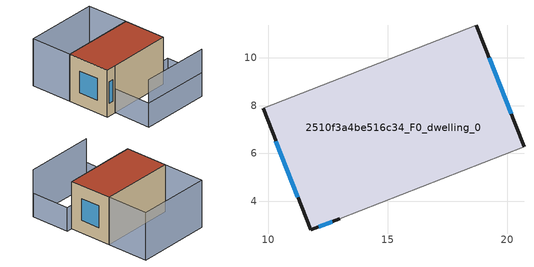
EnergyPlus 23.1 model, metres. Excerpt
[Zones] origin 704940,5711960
2510f3a4be516c34_F0_dwelling_0
 floor ground (EU_floor_Construction): 18.7,11.37 20.7,6.28 13,3.26 11.77,2.79 9.77,7.89 z0
 wall outside (EU_wall_Construction): 9.77,7.89 11.77,2.79 13,3.26 / 20.7,6.28 18.7,11.37 z0:6
 wall adiabatic (EU_wall_Construction): 18.7,11.37 9.77,7.89 / 13,3.26 20.7,6.28 z0:6
 window (EU_Window_Construction): 10.31,6.51 11.23,4.17 / 20.16,7.66 19.24,9.99 / 12.1,2.92 12.67,3.14 z1.62:4.38
 roof outside (EU_roof_Construction): 20.7,6.28 18.7,11.37 9.77,7.89 11.77,2.79 13,3.26 z6
shading: 14.76,-1.31 23.18,1.92 / 18.7,11.37 9.77,7.89 / 9.77,7.89 7.85,12.84 / 7.85,12.84 16.77,16.32 / 16.77,16.32 18.7,11.37 z0:6; 14.77,-1.33 12.98,3.31 / 12.98,3.31 21.4,6.55 / 21.4,6.55 23.18,1.92 / 23.18,1.92 14.77,-1.33 z0:3
[Building]
EU S2 Campaign: North Axis=0; Terrain=City; Solar Distribution=FullExterior
[Site:Location]
London: Latitude=51.5; Longitude=-0.5; Time Zone=0; Elevation=25
[SizingPeriod:WeatherFileDays]
AnnualSizingPeriod: Begin Month=1; Begin Day of Month=1; End Month=12; End Day of Month=31; Day of Week for Start Day=Monday; Use Weather File Daylight Saving Period=No; Use Weather File Rain and Snow Indicators=No
[MATERIAL]
EU_InternalMass_Material: Roughness=MediumRough; Thickness=0.1; Conductivity=1; Density=1800; Specific Heat=900; Thermal Absorptance=0.9; Solar Absorptance=0.7; Visible Absorptance=0.7
[MATERIAL:NOMASS] Roughness=MediumRough; Thermal Absorptance=0.9; Solar Absorptance=0.7; Visible Absorptance=0.7
Name | Thermal Resistance
EU_wall_NoMass | 0.727863
EU_roof_NoMass | 0.773354
EU_floor_NoMass | 1.79329
[WINDOWMATERIAL:SIMPLEGLAZINGSYSTEM]
EU_Window_SimpleGlazing: UFactor=2.58614; Solar Heat Gain Coefficient=0.76; Visible Transmittance=0.76
[CONSTRUCTION]
EU_wall_Construction: EU_wall_NoMass
EU_roof_Construction: EU_roof_NoMass
EU_floor_Construction: EU_floor_NoMass
EU_InternalMass_Construction: EU_InternalMass_Material
EU_Window_Construction: EU_Window_SimpleGlazing
[ZONE]
2510f3a4be516c34_F0_dwelling_0: Type=1; Multiplier=1; Ceiling Height=autocalculate; Volume=314.628; Floor Area=autocalculate; Part of Total Floor Area=Yes
[INTERNALMASS]
2510f3a4be516c34_F0_dwelling_0_EU_InternalMass: Construction=EU_InternalMass_Construction; Zone or ZoneList=2510f3a4be516c34_F0_dwelling_0; Surface Area=52.4377
[OTHEREQUIPMENT]
EU_Step8_InternalGain_2510f3a4be516c34_F0_dwelling_0_f000: Fuel Type=Electricity; Zone or ZoneList or Space or SpaceList=2510f3a4be516c34_F0_dwelling_0; Schedule=EU_Step8_GainSchedule_2510f3a4be516c34_F0_dwelling_0_f000; Design Level Calculation Method=Watts/Area; Power per Zone Floor Area=1; Fraction Latent=0; Fraction Radiant=0; Fraction Lost=0; Carbon Dioxide Generation Rate=0; EndUse Subcategory=EU_Step8_InternalGains
[ZONEVENTILATION:DESIGNFLOWRATE]
EU_ConstantAir_2510f3a4be516c34_F0_dwelling_0: Zone or ZoneList or Space or SpaceList=2510f3a4be516c34_F0_dwelling_0; Schedule=EU_AlwaysOn; Design Flow Rate Calculation Method=AirChanges/Hour; Air Changes per Hour=0.484901; Ventilation Type=Natural; Fan Pressure Rise=0; Fan Total Efficiency=1; Constant Term Coefficient=1; Temperature Term Coefficient=0; Velocity Term Coefficient=0; Velocity Squared Term Coefficient=0; Minimum Indoor Temperature=-100; Maximum Indoor Temperature=100; Delta Temperature=-100; Minimum Outdoor Temperature=-100; Maximum Outdoor Temperature=100; Maximum Wind Speed=40
[HVACTEMPLATE:THERMOSTAT]
EU_HeatOnly_2510f3a4be516c34_F0_dwelling_0: Constant Heating Setpoint=20; Constant Cooling Setpoint=50
[HVACTEMPLATE:ZONE:IDEALLOADSAIRSYSTEM]
2510f3a4be516c34_F0_dwelling_0: Template Thermostat=EU_HeatOnly_2510f3a4be516c34_F0_dwelling_0; System Availability Schedule=EU_AlwaysOn; Maximum Heating Supply Air Temperature=50; Minimum Cooling Supply Air Temperature=13; Maximum Heating Supply Air Humidity Ratio=0.0156; Minimum Cooling Supply Air Humidity Ratio=0.0077; Heating Limit=NoLimit; Cooling Limit=NoLimit; Heating Availability Schedule=EU_AlwaysOn; Cooling Availability Schedule=EU_CoolingOff; Dehumidification Control Type=ConstantSensibleHeatRatio; Cooling Sensible Heat Ratio=0.7; Dehumidification Setpoint=60; Humidification Control Type=None; Humidification Setpoint=30; Outdoor Air Method=None; Outdoor Air Flow Rate per Person=0.00944; Outdoor Air Flow Rate per Zone Floor Area=0; Outdoor Air Flow Rate per Zone=0; Demand Controlled Ventilation Type=None; Outdoor Air Economizer Type=NoEconomizer; Heat Recovery Type=None; Sensible Heat Recovery Effectiveness=0.7; Latent Heat Recovery Effectiveness=0.65
[SIZING:ZONE]
2510f3a4be516c34_F0_dwelling_0: Zone Cooling Design Supply Air Temperature Input Method=SupplyAirTemperature; Zone Cooling Design Supply Air Temperature=13; Zone Heating Design Supply Air Temperature Input Method=SupplyAirTemperature; Zone Heating Design Supply Air Temperature=50; Zone Cooling Design Supply Air Humidity Ratio=0.008; Zone Heating Design Supply Air Humidity Ratio=0.008; Cooling Design Air Flow Method=DesignDay; Cooling Design Air Flow Rate=0; Cooling Minimum Air Flow per Zone Floor Area=0.000762; Cooling Minimum Air Flow=0; Cooling Minimum Air Flow Fraction=0.2; Heating Design Air Flow Method=DesignDay; Heating Design Air Flow Rate=0; Heating Maximum Air Flow per Zone Floor Area=0.002032; Heating Maximum Air Flow=0.141576; Heating Maximum Air Flow Fraction=0.3; Account for Dedicated Outdoor Air System=No; Dedicated Outdoor Air System Control Strategy=NeutralSupplyAir; Dedicated Outdoor Air Low Setpoint Temperature for Design=autosize; Dedicated Outdoor Air High Setpoint Temperature for Design=autosize; Zone Load Sizing Method=Sensible Load Only No Latent Load; Zone Latent Cooling Design Supply Air Humidity Ratio Input Method=HumidityRatioDifference; Zone Cooling Design Supply Air Humidity Ratio Difference=0.005; Zone Latent Heating Design Supply Air Humidity Ratio Input Method=HumidityRatioDifference; Zone Humidification Design Supply Air Humidity Ratio Difference=0.005
[SCHEDULE:CONSTANT]
Name | Hourly Value
EU_AlwaysOn | 1
EU_CoolingOff | 0
[SCHEDULE:FILE]
EU_Step8_GainSchedule_2510f3a4be516c34_F0_dwelling_0_f000: File=../../schedules/2510f3a4be516c34/2510f3a4be516c34_F0_dwelling_0_f000_gain.csv; Column Number=1; Rows to Skip at Top=0; Number of Hours of Data=8760; Column Separator=Comma; Interpolate to Timestep=No; Minutes per Item=60; Adjust Schedule for Daylight Savings=Yes
